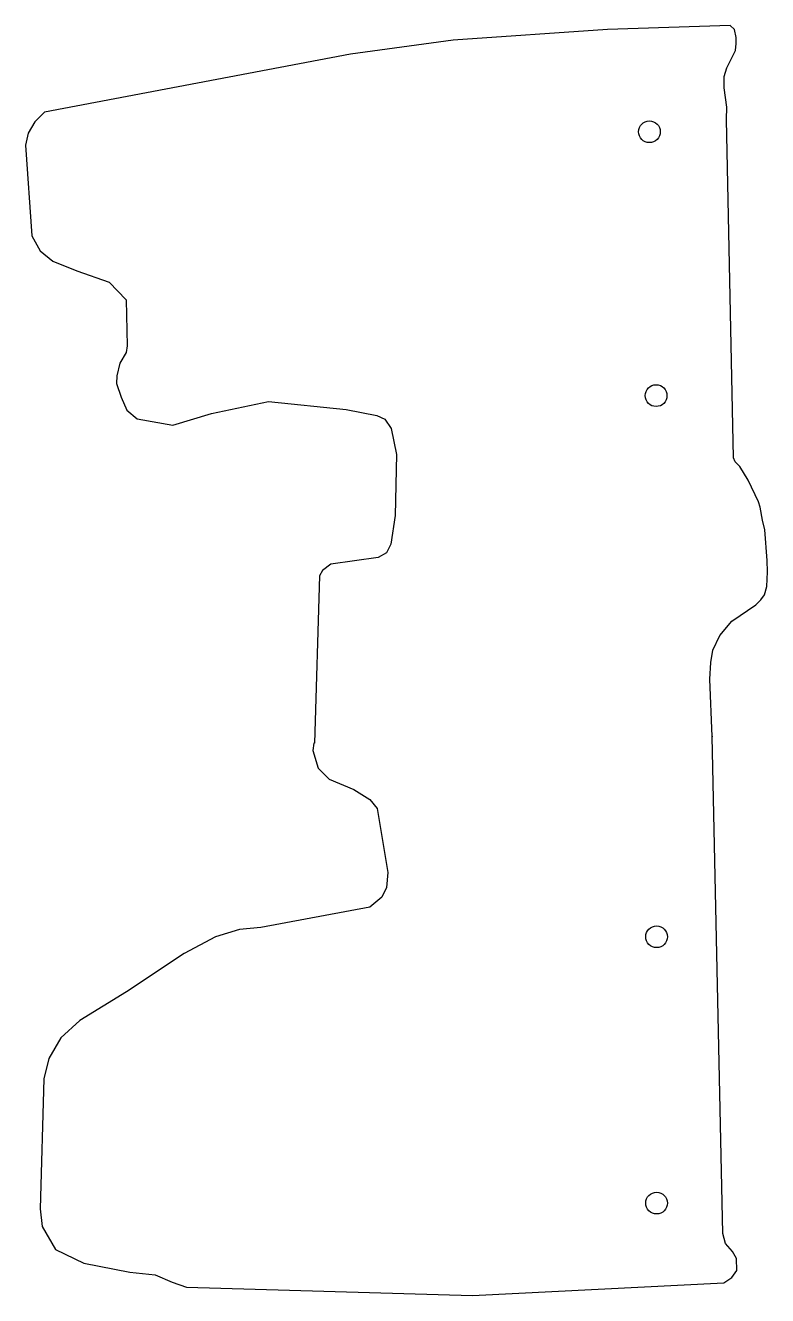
# Model space of a CAD drawing. Header units: millimetres. Extents: x 1749 to 2499, y 716 to 1999.
import ezdxf

# ---------------------------------------------------------------- set-up
doc = ezdxf.new("R2010")
doc.units = ezdxf.units.MM
for name, color, linetype in [('1', 7, 'Continuous'), ('11', 7, 'Continuous'), ('2', 7, 'Continuous')]:
    doc.layers.add(name, color=color, linetype=linetype)

msp = doc.modelspace()

# ---------------------------------------------------------------- linework, layer by layer
at = {"layer": '1', "color": 7}
msp.add_lwpolyline([(2443, 1280.8), (2440.5, 1338.7), (2441.6, 1355.3), (2443.6, 1367.8), (2450.7, 1382.7), (2463, 1397.1), (2487.2, 1413.7), (2492.1, 1418.7), (2495.9, 1423.9), (2498.2, 1432.2), (2499, 1447), (2498.7, 1458.6), (2496.1, 1489.6), (2493.9, 1499.2), (2491.4, 1512.5), (2489.7, 1517.8), (2479.5, 1539.7), (2470.9, 1553.4), (2466.3, 1558.1), (2464.6, 1562.2), (2457.5, 1903.9), (2457.9, 1916.4), (2455.2, 1935.9), (2455.1, 1947.5), (2457.7, 1956.1), (2466.7, 1973.6), (2467.3, 1980.8), (2467.3, 1986.9), (2465.7, 1995), (2461.3, 1999), (2337.3, 1994.8), (2181.3, 1984), (2077.5, 1969.9), (1768, 1911.3), (1758.2, 1901.7), (1751.5, 1890.2), (1748.8, 1877.9), (1755.4, 1786.6), (1763.7, 1771.3), (1776.5, 1761), (1800.8, 1751.1), (1833.4, 1739.8), (1850.7, 1721.7), (1851.7, 1675.2), (1850.7, 1668.5), (1844.2, 1657.8), (1841.3, 1645.1), (1841, 1637.4), (1845.6, 1623.3), (1851.2, 1610.3), (1861.8, 1601.6), (1897.8, 1595.1), (1936.9, 1607), (1994.5, 1619.1), (2073, 1611), (2104.1, 1605.1), (2112.2, 1601.3), (2118.4, 1591.9), (2123.9, 1565.7), (2122.5, 1504.1), (2118.3, 1475), (2113.9, 1466.2), (2105.3, 1461.6), (2057.4, 1454.8), (2049.1, 1448.5), (2046.2, 1443), (2041, 1273.9), (2040.2, 1273.9), (2039.2, 1266.6), (2044.8, 1248.6), (2055.9, 1237.6), (2080.9, 1227.1), (2097, 1217.2), (2104.2, 1208.1), (2115.3, 1143.2), (2113.8, 1128.2), (2109.1, 1118.3), (2097.1, 1108.3), (1986.8, 1087.8), (1965.1, 1085.7), (1941, 1078.4), (1909.2, 1061.6), (1851, 1022.8), (1803.8, 993.9), (1784.6, 976.2), (1772.4, 955.5), (1767.4, 935), (1763.8, 803.6), (1765.7, 785.6), (1779.4, 762.6), (1807.9, 748.8), (1854.3, 739.5), (1879.9, 736.8), (1897.3, 729.5), (1911.6, 724.6), (2200.6, 715.9), (2454.6, 728.8), (2462.9, 734.3), (2467.9, 741.4), (2467.4, 753.3), (2463.6, 760.3), (2456.6, 768.6), (2453.7, 778.7)], close=True, dxfattribs=at)
at = {"layer": '11', "color": 7}
for centre in [(2379.5, 1891.6), (2386.3, 1625), (2386.8, 1078.4), (2386.8, 809.4)]:
    msp.add_circle(centre, 11, dxfattribs=at)
at = {"layer": '2', "color": 7}
msp.add_point((2443, 1280.8), dxfattribs=at)

doc.saveas('drawing.dxf')
